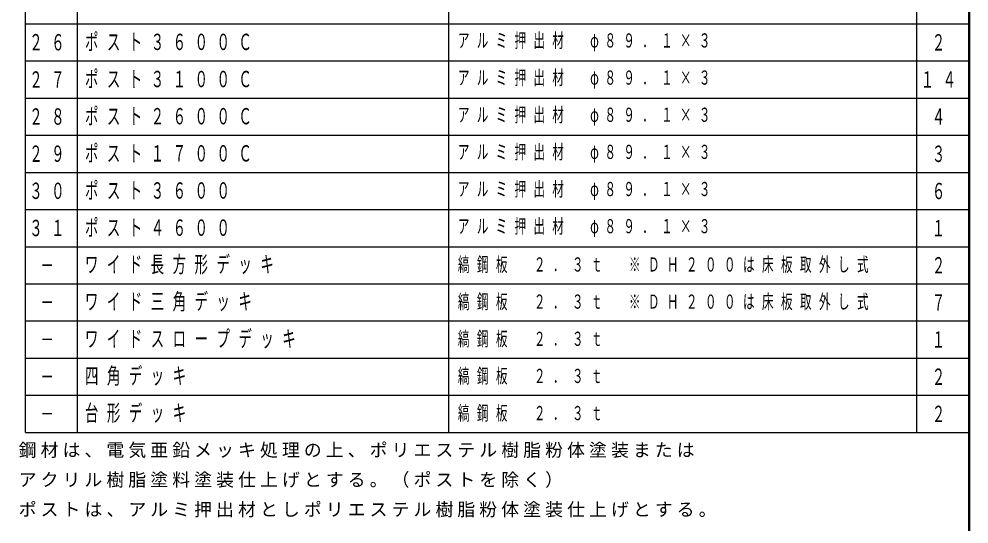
# Model space of a CAD drawing. Units: millimetres on the paper, scale 1:60. Extents: x -385 to 76, y -594 to 267.
# Drawn here: x -127.9 to 0, y 64.7 to 132.6 of the extents above; entities that cross this region are included whole.
import ezdxf
from ezdxf.enums import TextEntityAlignment as Align

# ---------------------------------------------------------------- set-up
doc = ezdxf.new("R2010")
doc.units = ezdxf.units.MM
doc.layers.add('CLASS1', color=7, linetype='Continuous', lineweight=13)
doc.layers.add('NAKAMURA図枠', color=7, linetype='Continuous', lineweight=13)
doc.styles.add('ＭＳ ゴシック', font='')
doc.styles.get('ＭＳ ゴシック').set_extended_font_data('MS Gothic')

msp = doc.modelspace()

# ---------------------------------------------------------------- linework, layer by layer
at = {"layer": 'CLASS1', "lineweight": 25}
for p, q in [((-127, 77), (-127, 267)), ((-120, 77), (-120, 267)), ((-70, 77), (-70, 267)), ((-7, 77), (-7, 267)), ((0, 77), (0, 267)), ((-127, 132), (0, 132)), ((-127, 127), (0, 127)), ((-127, 122), (0, 122)), ((-127, 117), (0, 117)), ((-127, 112), (0, 112)), ((-127, 107), (0, 107)), ((-127, 102), (0, 102)), ((-127, 97), (0, 97)), ((-127, 92), (0, 92)), ((-127, 87), (0, 87)), ((-127, 82), (0, 82)), ((-127, 77), (0, 77))]:
    msp.add_line(p, q, dxfattribs=at)
at = {"layer": 'NAKAMURA図枠', "lineweight": 50}
msp.add_line((0, 0), (0, 267), dxfattribs=at)

# ---------------------------------------------------------------- texts
at = {"layer": 'CLASS1', "style": 'ＭＳ ゴシック', "width": 0.6}
for s, p in [('２', (-5, 129.5)), ('４', (-5, 119.5)), ('３', (-5, 114.5)), ('６', (-5, 109.5)), ('１', (-5, 104.5)), ('２', (-5, 99.5)), ('－', (-125, 99.5)), ('７', (-5, 94.5)), ('－', (-125, 94.5)), ('－', (-125, 89.5)), ('１', (-5, 89.5)), ('－', (-125, 84.5)), ('２', (-5, 84.5)), ('２', (-5, 79.5)), ('－', (-125, 79.5))]:
    msp.add_text(s, height=2.199, dxfattribs=at).set_placement(p, align=Align.MIDDLE_LEFT)
at = {"layer": 'CLASS1', "style": 'ＭＳ ゴシック'}
for s, insert, char_height, attachment_point in [('\\T1.64;\\W0.6;２６', (-126.5, 129.5), 2.199, 4), ('\\T1.64;\\W0.6;ポスト３６００Ｃ', (-119, 129.5), 2.199, 4), ('\\T1.63;\\W0.6;アルミ押出材\u3000φ８９．１×３', (-68.8, 129.5), 1.906, 4), ('\\T1.64;\\W0.6;２７', (-126.5, 124.5), 2.199, 4), ('\\T1.64;\\W0.6;ポスト３１００Ｃ', (-119, 124.5), 2.199, 4), ('\\T1.63;\\W0.6;アルミ押出材\u3000φ８９．１×３', (-68.8, 124.5), 1.906, 4), ('\\T1.64;\\W0.6;１４', (-6.5, 124.5), 2.199, 4), ('\\T1.64;\\W0.6;２８', (-126.5, 119.5), 2.199, 4), ('\\T1.64;\\W0.6;ポスト２６００Ｃ', (-119, 119.5), 2.199, 4), ('\\T1.63;\\W0.6;アルミ押出材\u3000φ８９．１×３', (-68.8, 119.5), 1.906, 4), ('\\T1.64;\\W0.6;２９', (-126.5, 114.5), 2.199, 4), ('\\T1.64;\\W0.6;ポスト１７００Ｃ', (-119, 114.5), 2.199, 4), ('\\T1.63;\\W0.6;アルミ押出材\u3000φ８９．１×３', (-68.8, 114.5), 1.906, 4), ('\\T1.64;\\W0.6;３０', (-126.5, 109.5), 2.199, 4), ('\\T1.64;\\W0.6;ポスト３６００', (-119, 109.5), 2.199, 4), ('\\T1.63;\\W0.6;アルミ押出材\u3000φ８９．１×３', (-68.8, 109.5), 1.906, 4), ('\\T1.64;\\W0.6;３１', (-126.5, 104.5), 2.199, 4), ('\\T1.64;\\W0.6;ポスト４６００', (-119, 104.5), 2.199, 4), ('\\T1.63;\\W0.6;アルミ押出材\u3000φ８９．１×３', (-68.8, 104.5), 1.906, 4), ('\\T1.64;\\W0.6;ワイド長方形デッキ', (-119, 99.5), 2.199, 4), ('\\T1.64;\\W0.6;縞鋼板\u3000２．３ｔ\u3000※ＤＨ２００は床板取外し式', (-68.8, 99.5), 1.906, 4), ('\\T1.64;\\W0.6;ワイド三角デッキ', (-119, 94.5), 2.199, 4), ('\\T1.64;\\W0.6;縞鋼板\u3000２．３ｔ\u3000※ＤＨ２００は床板取外し式', (-68.8, 94.5), 1.906, 4), ('\\T1.64;\\W0.6;ワイドスロープデッキ', (-119, 89.5), 2.199, 4), ('\\T1.64;\\W0.6;縞鋼板\u3000２．３ｔ', (-68.8, 89.5), 1.906, 4), ('\\T1.64;\\W0.6;四角デッキ', (-119, 84.5), 2.199, 4), ('\\T1.64;\\W0.6;縞鋼板\u3000２．３ｔ', (-68.8, 84.5), 1.906, 4), ('\\T1.64;\\W0.6;台形デッキ', (-119, 79.5), 2.199, 4), ('\\T1.64;\\W0.6;縞鋼板\u3000２．３ｔ', (-68.8, 79.5), 1.906, 4), ('\\T1.23;鋼材は、電気亜鉛メッキ処理の上、ポリエステル樹脂粉体塗装または', (-127.922, 75.52), 1.76, 1), ('\\T1.23;アクリル樹脂塗料塗装仕上げとする。（ポストを除く）', (-127.922, 71.52), 1.76, 1), ('\\T1.23;ポストは、アルミ押出材としポリエステル樹脂粉体塗装仕上げとする。', (-127.922, 67.52), 1.76, 1)]:
    msp.add_mtext(s, dxfattribs=dict(at, insert=insert, char_height=char_height, attachment_point=attachment_point))

doc.saveas('drawing.dxf')
